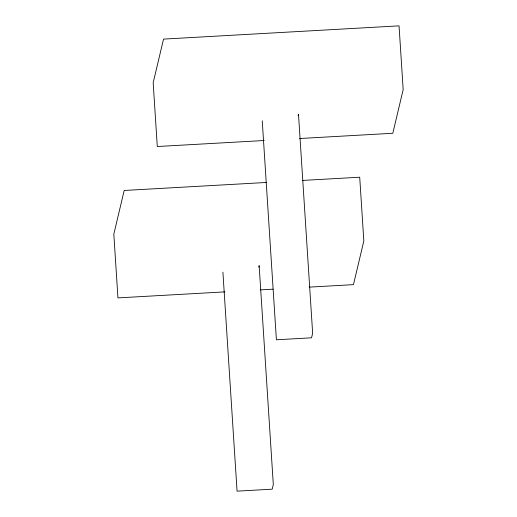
<?xml version="1.0" encoding="UTF-8"?>
<svg xmlns="http://www.w3.org/2000/svg" width="517" height="517" viewBox="0 0 517 517"><rect width="100%" height="100%" fill="white"/><g stroke="black" fill="none" stroke-linecap="round" stroke-linejoin="round"><path stroke-width="0.78" d="M258.784 267.108L259.146 265.57L273.312 484.552L272.213 489.172L237.064 491.15L222.905 272.168M298.122 115.743L298.49 114.205L312.649 333.187L311.551 337.808L276.401 339.785L262.242 120.804M264.193 140.514L157.291 146.524L153.168 82.765L163.54 39.105L399.053 25.85L403.176 89.609L392.804 133.276L299.563 138.524M266.468 182.462L124.196 190.469L113.824 234.136L117.947 297.895L224.856 291.879M302.639 180.427L359.709 177.215L363.832 240.974L353.46 284.641L309.256 287.129M260.219 289.888L273.079 289.165"/></g></svg>
